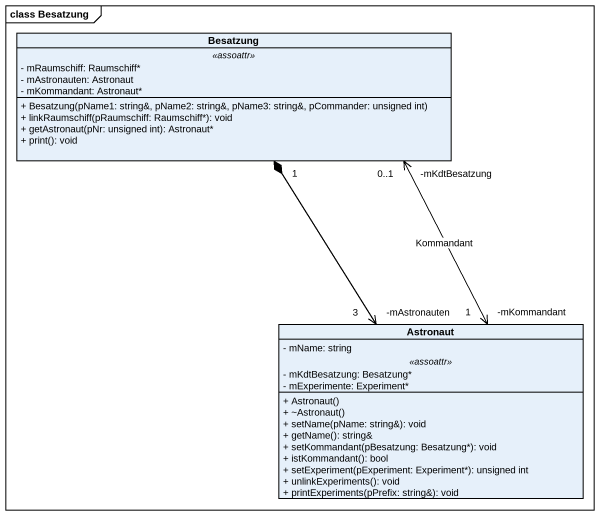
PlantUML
@startuml
mainframe class Besatzung
hide circle
hide empty members
skinparam classAttributeIconSize 0
class Besatzung {
  .. <<assoattr>> ..
  - mRaumschiff: Raumschiff*
  - mAstronauten: Astronaut
  - mKommandant: Astronaut*
  --
  + Besatzung(pName1: string&, pName2: string&, pName3: string&, pCommander: unsigned int)
  + linkRaumschiff(pRaumschiff: Raumschiff*): void
  + getAstronaut(pNr: unsigned int): Astronaut*
  + print(): void
}
class Astronaut {
  - mName: string
  .. <<assoattr>> ..
  - mKdtBesatzung: Besatzung*
  - mExperimente: Experiment*
  --
  + Astronaut()
  + ~Astronaut()
  + setName(pName: string&): void
  + getName(): string&
  + setKommandant(pBesatzung: Besatzung*): void
  + istKommandant(): bool
  + setExperiment(pExperiment: Experiment*): unsigned int
  + unlinkExperiments(): void
  + printExperiments(pPrefix: string&): void
}
Besatzung "-mKdtBesatzung\n0..1" <--> "-mKommandant\n1" Astronaut : Kommandant
Besatzung "1" *--> "-mAstronauten\n3" Astronaut
@enduml
